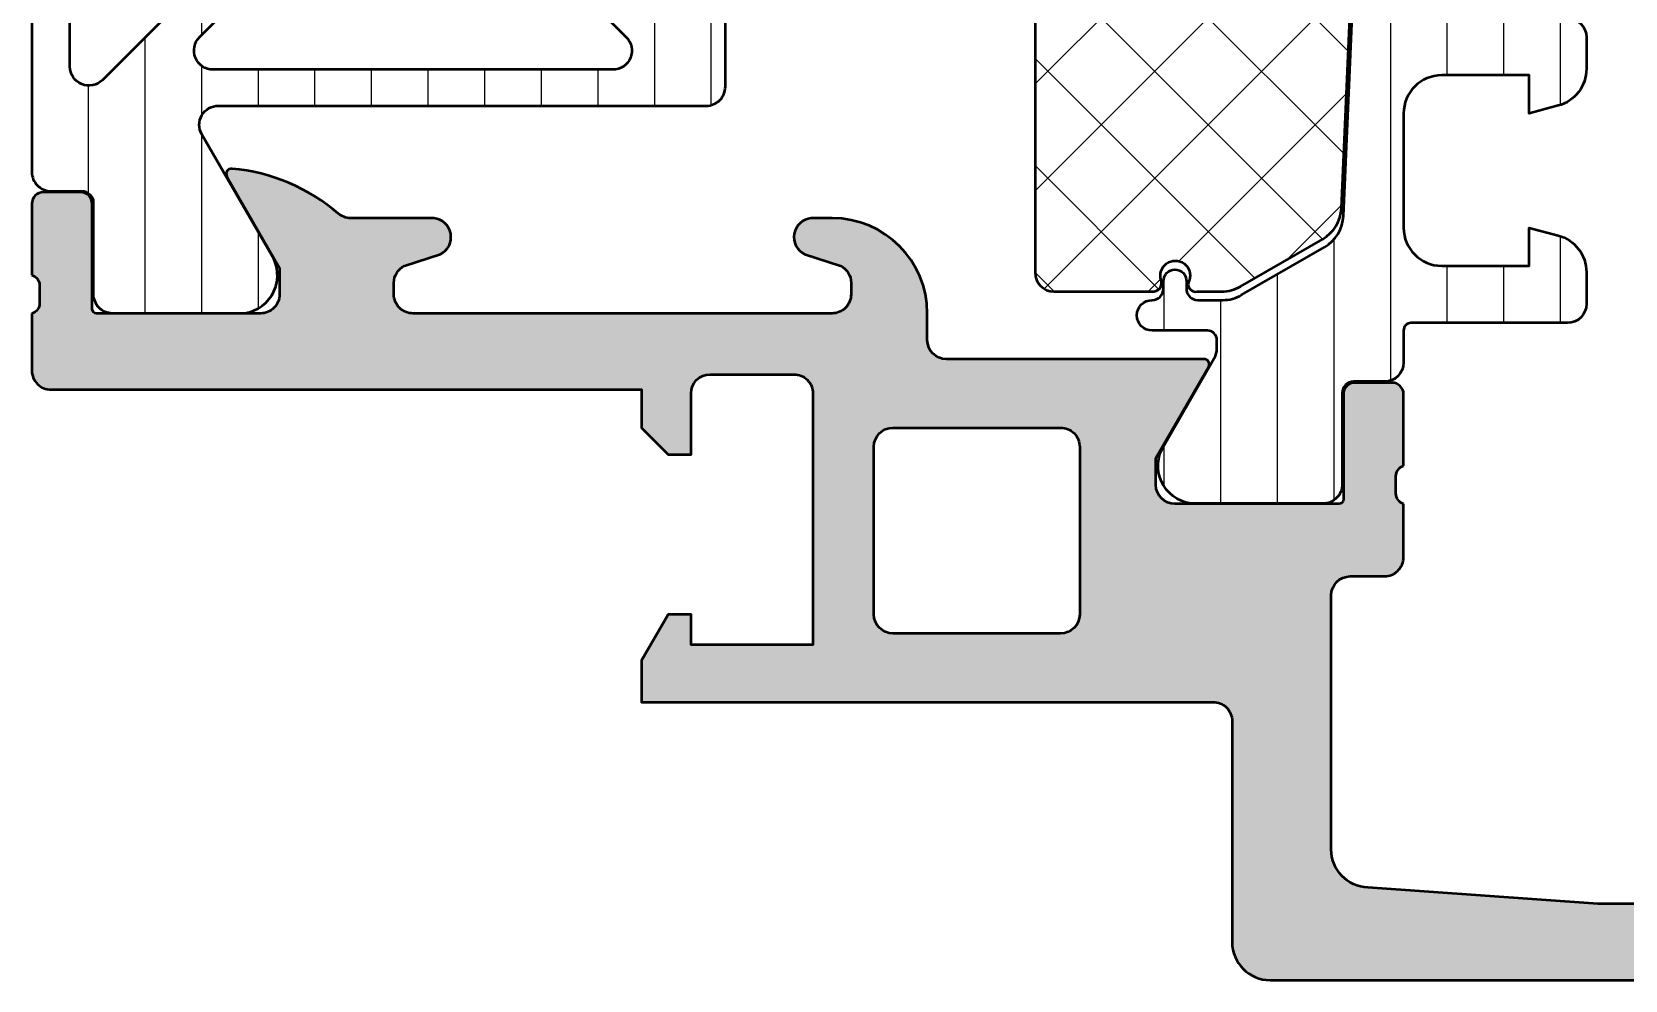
# Model space of a CAD drawing. Extents: x 0 to 81.5, y 0 to 75.
# Drawn here: x 0 to 41.81, y 0 to 24.89 of the extents above; entities that cross this region are included whole.
import ezdxf

# ---------------------------------------------------------------- set-up
doc = ezdxf.new("R2010")
doc.units = 0
for name, color, linetype, lineweight in [('0S-Alu contour', 7, 'Continuous', 50), ('0S-Alu hatch', 252, 'Continuous', 25), ('0S-Plastic contour', 254, 'Continuous', 50), ('0S-Plastic hatch', 253, 'Continuous', 25), ('0S-PT contour', 91, 'Continuous', 50), ('0S-PT hatch', 103, 'Continuous', 25)]:
    doc.layers.add(name, color=color, linetype=linetype, lineweight=lineweight)
pattern_1 = [(90, (0, 0), (-1.4859, 0), [])]

# ---------------------------------------------------------------- blocks, each defined once
blk = doc.blocks.new('361630__44F7B847_6DCE_41CC_9F24_718DB148CBA9_')
at = {"layer": '0S-Alu hatch'}
h = blk.add_hatch(color=256, dxfattribs=at)
edge = h.paths.add_edge_path()
edge.add_line((0.4999389648442048, 15.49988043401231), (16.0000991821289, 15.49988043401254))
edge.add_line((16.0000991821289, 15.49988043401254), (16.00009918212845, 14.49991095159066))
edge.add_line((16.00009918212845, 14.49991095159066), (16.70008087158294, 13.79989874455918))
edge.add_line((16.70008087158294, 13.79989874455918), (17.30008697509768, 13.79989874455941))
edge.add_line((17.30008697509768, 13.79989874455941), (17.30008697509674, 15.39990484807504))
edge.add_ellipse((17.80009642438039, 15.39989539879139), major_axis=(-0.5000094493729326, 0), ratio=1, start_angle=270.0010827875266, end_angle=359.99891721236526, ccw=False)
edge.add_line((17.80008697509809, 15.89990484807503), (19.99999228644535, 15.89990484807504))
edge.add_ellipse((19.99999228644547, 15.39990484807514), major_axis=(-0.4999999999999006, 0), ratio=1, start_angle=180, end_angle=270.00000000001387, ccw=False)
edge.add_line((20.49999228644538, 15.39990484807514), (20.49999228644583, 8.799910951590391))
edge.add_line((20.49999228644583, 8.799910951590391), (17.30008697509767, 8.799910951590618))
edge.add_line((17.30008697509767, 8.799910951590618), (17.30008697509767, 9.599898744559368))
edge.add_line((17.30008697509767, 9.599898744559368), (16.70008087158112, 9.599898744559596))
edge.add_line((16.70008087158112, 9.599898744559596), (16.00009918212845, 8.38746588323238))
edge.add_line((16.00009918212845, 8.38746588323238), (16.00009918212889, 7.299910951590618))
edge.add_line((16.00009918212889, 7.299910951590618), (31.00000849914742, 7.299910951590845))
edge.add_ellipse((31.00000849914787, 6.799910951589481), major_axis=(-0.5000000000013644, 0), ratio=1, start_angle=180, end_angle=270.00000000005133, ccw=False)
edge.add_line((31.50000849914923, 6.799910951589481), (31.50000849914877, 1.000000000000227))
edge.add_arc((32.50000849914855, 1), 0.9999999999997797, 180, 269.9999999999874)
edge.add_line((32.50000849914833, 2.203e-13), (81, 2.274e-13))
edge.add_arc((80.99993251248235, 0.5000674875178674), 0.5000674920715906, 270.0077324561257, 359.992267543883)
edge.add_line((81.5, 0.5000000000003034), (81.5, 4.500000000000909))
edge.add_arc((80.99993251248326, 4.499932512483496), 0.5000674920706809, 0.0077324561169704, 89.99226754387429)
edge.add_line((81.00000000000092, 5.000000000000227), (79.69995117187545, 5.000000000000227))
edge.add_arc((79.69998807066463, 4.499963101210596), 0.5000369001510511, 90.00422797775568, 179.9957720222162)
edge.add_line((79.199951171875, 4.500000000000017), (79.199951171875, 4.000000000000227))
edge.add_line((79.199951171875, 4.000000000000227), (80.199951171875, 4.000000000000909))
edge.add_line((80.199951171875, 4.000000000000909), (80.19995117187455, 2.500000000000227))
edge.add_ellipse((79.19998814556868, 2.49996302630609), major_axis=(-0.9999630269894156, 0), ratio=1, start_angle=89.9978814850968, end_angle=180.0021185148806, ccw=False)
edge.add_line((79.19995117187545, 1.500000000000227), (75.199951171875, 1.500000000000454))
edge.add_ellipse((75.20002804158412, 2.500076869709573), major_axis=(-1.000076872663367, 0), ratio=1, start_angle=0.004403971451608868, end_angle=89.99559602863582, ccw=False)
edge.add_line((74.199951171875, 2.49999999999893), (74.19995117187545, 4.000000000000227))
edge.add_line((74.19995117187545, 4.000000000000227), (75.199951171875, 4.000000000000227))
edge.add_line((75.199951171875, 4.000000000000227), (75.19995117187455, 4.500000000000682))
edge.add_arc((74.70000864667804, 4.500057474803725), 0.499942528500235, 359.9934131155661, 450.006586884364)
edge.add_line((74.69995117187545, 5.000000000000227), (71.89996337890625, 5.000000000000454))
edge.add_arc((71.89996337890625, 4.500000000000454), 0.5, 90, 180)
edge.add_line((71.39996337890625, 4.500000000000454), (71.3999633789058, 4.300000000000409))
edge.add_arc((71.89996337890636, 4.300000000000977), 0.5000000000005685, 180, 270.0000000000912)
edge.add_line((71.89996337890716, 3.800000000000409), (72.39996337890715, 3.800000000000409))
edge.add_ellipse((72.39992827974152, 3.299964900834766), major_axis=(-0.5000351003975082, 0), ratio=1, start_angle=180.0040217857437, end_angle=269.9959782142177, ccw=False)
edge.add_line((72.89996337890716, 3.300000000000072), (72.8999633789067, 2.499996948242596))
edge.add_ellipse((72.39994681544727, 2.500013511702036), major_axis=(-0.5000165637337787, 0), ratio=1, start_angle=90.0018979697133, end_angle=179.9981020302675, ccw=False)
edge.add_line((72.39996337890625, 1.999996948242596), (41.09996948242542, 1.999996948242369))
edge.add_line((41.09996948242542, 1.999996948242369), (35.0615118617752, 2.432393580288135))
edge.add_ellipse((35.09996792191937, 3.431613265154766), major_axis=(-0.9999594227701347, 0), ratio=1, start_angle=0, end_angle=87.79599713641443, ccw=False)
edge.add_line((34.10000849914923, 3.431613265154766), (34.10000849914786, 10.10006547570015))
edge.add_ellipse((34.60000849914786, 10.10006547570083), major_axis=(-0.5, 0), ratio=1, start_angle=270.00000000010505, end_angle=360, ccw=False)
edge.add_line((34.60000849914695, 10.60006547570083), (35.50000849914797, 10.60006547570083))
edge.add_arc((35.50000849914829, 11.10006547570094), 0.5000000000001137, 269.9999999999633, 360)
edge.add_line((36.0000084991484, 11.10006547570094), (36.0000084991484, 12.50006700157949))
edge.add_ellipse((36.07884494569145, 12.76758759357261), major_axis=(-0.2788950563274364, 0), ratio=1, start_angle=-1.1645893740997053, end_angle=73.5801235805065, ccw=False)
edge.add_line((35.8000074991484, 12.773256001571), (35.8000074991484, 13.22685000157099))
edge.add_ellipse((36.07887559479156, 13.23251066104805), major_axis=(-0.2789255417371436, 0), ratio=1, start_angle=-73.57540544464467, end_angle=1.1628700728880972, ccw=False)
edge.add_line((36.00000849914839, 13.50005400157099), (36.00000849914839, 15.38006500157951))
edge.add_arc((35.7000084991484, 15.38006500157951), 0.2999999999999971, 0, 90)
edge.add_line((35.7000084991484, 15.68006500157951), (34.72003418010562, 15.68006500157951))
edge.add_arc((34.72003418010563, 15.38006500157951), 0.2999999999999971, 90.00000000000273, 180)
edge.add_line((34.42003418010563, 15.38006500157951), (34.42003418010561, 12.62006700157951))
edge.add_ellipse((34.30003418010584, 12.6200670015795), major_axis=(-0.1199999999997701, 0), ratio=1, start_angle=90.00000000000341, end_angle=180, ccw=False)
edge.add_line((34.30003418010585, 12.50006700157973), (30.00000849914749, 12.50006700157973))
edge.add_ellipse((30.00000849914761, 13.00006700157986), major_axis=(-0.5000000000001208, 0), ratio=1, start_angle=0, end_angle=89.99999999998619, ccw=False)
edge.add_line((29.50000849914749, 13.00006700157986), (29.50000849914842, 13.70006700157978))
edge.add_line((29.50000849914842, 13.70006700157978), (30.88150395677077, 16.09288732460732))
edge.add_arc((30.76188871449936, 16.16194721693099), 0.1381197846486993, 330.0000000003246, 450.0000000003213)
edge.add_line((30.76188871449859, 16.30006700157968), (23.99999991607984, 16.30006700158012))
edge.add_ellipse((23.99999991607987, 16.80006700158012), major_axis=(-0.5, 0), ratio=1, start_angle=0, end_angle=89.9999999999967, ccw=False)
edge.add_line((23.49999991607987, 16.80006700158012), (23.49999991607987, 17.50006449315436))
edge.add_arc((20.99999991607885, 17.50006449315436), 2.500000000001023, 0, 89.99999999999447)
edge.add_line((20.99999991607909, 20.00006449315538), (20.45414352416949, 20.00006449315561))
edge.add_arc((20.50247416544907, 19.50077037001323), 0.5016278224849609, 95.5288879489905, 243.3386633159684)
edge.add_line((20.27738571166992, 19.05247843358529), (21.22312545776276, 18.74763834569467))
edge.add_ellipse((21.00026875812812, 18.30006520285073), major_axis=(-0.4999868265937039, 0), ratio=1, start_angle=180.0002683879249, end_angle=243.530257476764, ccw=False)
edge.add_line((21.50025558471634, 18.30006754491551), (21.50025558471678, 18.00006449315559))
edge.add_ellipse((21.00027611238489, 18.0000439654875), major_axis=(-0.4999794727532967, 0), ratio=1, start_angle=89.99764760603819, end_angle=180.0023523941473, ccw=False)
edge.add_line((21.00025558471771, 17.5000644931556), (10.00025558471633, 17.5000644931556))
edge.add_ellipse((10.00023505704905, 18.00004396548785), major_axis=(-0.4999794727536519, 0), ratio=1, start_angle=-0.00235239414729449, end_angle=90.00235239397318, ccw=False)
edge.add_line((9.500255584716802, 18.00006449315665), (9.500255584715887, 18.30006754491433))
edge.add_ellipse((10.00024241130273, 18.30006520285091), major_axis=(-0.499986826592334, 0), ratio=1, start_angle=296.469742523199, end_angle=359.9997316120751, ccw=False)
edge.add_line((9.777385711668996, 18.74763834569376), (10.72312545776322, 19.05247843358575))
edge.add_arc((10.49803700398438, 19.50077037001353), 0.5016278224846809, 296.6613366840077, 444.4711120509884)
edge.add_line((10.54636764526411, 20.00006449315561), (8.365952360315987, 20.00006449315561))
edge.add_ellipse((8.365952360316127, 20.50006449315781), major_axis=(-0.5000000000022027, 0), ratio=1, start_angle=49.45571975771679, end_angle=89.99999999998369, ccw=False)
edge.add_arc((4.790756981381775, 16.32059347370718), 4.999999999996094, 49.45571975774115, 84.6507719903801)
edge.add_arc((5.238375369365016, 21.16194470850773), 0.13811978464796, 82.29756250574899, 209.9999999998356)
edge.add_line((5.118760127094449, 21.0928848161841), (6.500255584716356, 18.7000644931559))
edge.add_line((6.500255584716356, 18.7000644931559), (6.500255584716811, 18.00006449315514))
edge.add_ellipse((6.000255584716796, 18.00006449315561), major_axis=(-0.5000000000000142, 0), ratio=1, start_angle=89.99999999994787, end_angle=180, ccw=False)
edge.add_line((6.000255584716342, 17.50006449315559), (1.700229903759336, 17.5000644931556))
edge.add_ellipse((1.700229903759336, 17.62006449315581), major_axis=(-0.1200000000002035, 0), ratio=1, start_angle=0, end_angle=90, ccw=False)
edge.add_line((1.580229903759132, 17.62006449315581), (1.580229903759132, 20.3800624931558))
edge.add_arc((1.280229903759121, 20.38006249315581), 0.3000000000000114, 0, 90)
edge.add_line((1.280229903759121, 20.68006249315582), (0.3002555847163251, 20.68006249315582))
edge.add_arc((0.3002555847163393, 20.38006249315583), 0.2999999999999971, 90.00000000000273, 180)
edge.add_line((0.0002555847163421, 20.38006249315583), (0.0002555847163279, 18.50005149314731))
edge.add_ellipse((-0.0786115109268479, 18.23250815262437), major_axis=(-0.2789255417371463, 0), ratio=1, start_angle=178.837129927112, end_angle=253.5754054446433, ccw=False)
edge.add_line((0.2002565847163167, 18.22684749314731), (0.200256584716314, 17.77325349314728))
edge.add_ellipse((-0.0785808618267225, 17.76758508514892), major_axis=(-0.2788950563274233, 0), ratio=1, start_angle=106.419876419491, end_angle=181.1645893740941, ccw=False)
edge.add_line((0.0002555847163129, 17.50006449315581), (-6.10351571737e-05, 15.99988043401324))
edge.add_arc((0.499915901461705, 15.99985737063117), 0.4999769371508228, 179.9973570092577, 270.0026429908678)
edge = h.paths.add_edge_path()
edge.add_line((22.09999228644574, 9.599898744559368), (22.09999228644574, 13.99989874455923))
edge.add_ellipse((22.59999228644575, 13.99989874455922), major_axis=(-0.5000000000000071, 0), ratio=1, start_angle=270.0000000000008, end_angle=360, ccw=False)
edge.add_line((22.59999228644574, 14.49989874455923), (26.99999228644583, 14.49989874455946))
edge.add_ellipse((26.99999228644584, 13.99989874455946), major_axis=(-0.4999999999999947, 0), ratio=1, start_angle=180, end_angle=270.0000000000008, ccw=False)
edge.add_line((27.49999228644583, 13.99989874455946), (27.49999228644583, 9.599898744559368))
edge.add_ellipse((26.99999228644583, 9.599898744559368), major_axis=(-0.5, 0), ratio=1, start_angle=90, end_angle=180, ccw=False)
edge.add_line((26.99999228644583, 9.099898744559368), (22.59999228644574, 9.09989874455937))
edge.add_ellipse((22.59999228644574, 9.599898744559368), major_axis=(-0.4999999999999983, 0), ratio=1, start_angle=0, end_angle=90, ccw=False)
at = {"layer": '0S-Alu contour', "color": 7}
for points in [[(5.118760127094449, 21.0928848161841), (6.500255584716356, 18.7000644931559), (6.500255584716811, 18.00006449315514)], [(1.280229903759121, 20.68006249315582), (0.3002555847163251, 20.68006249315582)], [(0.0002555847163421, 20.38006249315583), (0.0002555847163279, 18.50005149314731)], [(1.580229903759132, 17.62006449315581), (1.580229903759132, 20.3800624931558)], [(10.54636764526411, 20.00006449315561), (8.365952360315987, 20.00006449315561)], [(20.99999991607909, 20.00006449315538), (20.45414352416949, 20.00006449315561)], [(9.777385711668996, 18.74763834569376), (10.72312545776322, 19.05247843358575)], [(20.27738571166992, 19.05247843358529), (21.22312545776276, 18.74763834569467)], [(0.2002565847163167, 18.22684749314731), (0.200256584716314, 17.77325349314728)], [(9.500255584716802, 18.00006449315665), (9.500255584715887, 18.30006754491433)], [(21.50025558471634, 18.30006754491551), (21.50025558471678, 18.00006449315559)], [(0.0002555847163129, 17.50006449315581), (-6.10351571737e-05, 15.99988043401324)], [(6.000255584716342, 17.50006449315559), (1.700229903759336, 17.5000644931556)], [(21.00025558471771, 17.5000644931556), (10.00025558471633, 17.5000644931556)], [(23.49999991607987, 16.80006700158012), (23.49999991607987, 17.50006449315436)], [(17.80008697509809, 15.89990484807503), (19.99999228644535, 15.89990484807504)], [(30.76188871449859, 16.30006700157968), (23.99999991607984, 16.30006700158012)], [(29.50000849914749, 13.00006700157986), (29.50000849914842, 13.70006700157978), (30.88150395677077, 16.09288732460732)], [(0.4999389648442048, 15.49988043401231), (16.0000991821289, 15.49988043401254), (16.00009918212845, 14.49991095159066), (16.70008087158294, 13.79989874455918), (17.30008697509768, 13.79989874455941), (17.30008697509674, 15.39990484807504)], [(35.7000084991484, 15.68006500157951), (34.72003418010562, 15.68006500157951)], [(20.49999228644538, 15.39990484807514), (20.49999228644583, 8.799910951590391), (17.30008697509767, 8.799910951590618), (17.30008697509767, 9.599898744559368), (16.70008087158112, 9.599898744559596), (16.00009918212845, 8.38746588323238), (16.00009918212889, 7.299910951590618), (31.00000849914742, 7.299910951590845)], [(34.42003418010563, 15.38006500157951), (34.42003418010561, 12.62006700157951)], [(36.00000849914839, 13.50005400157099), (36.00000849914839, 15.38006500157951)], [(22.59999228644574, 14.49989874455923), (26.99999228644583, 14.49989874455946)], [(22.09999228644574, 9.599898744559368), (22.09999228644574, 13.99989874455923)], [(27.49999228644583, 13.99989874455946), (27.49999228644583, 9.599898744559368)], [(35.8000074991484, 12.773256001571), (35.8000074991484, 13.22685000157099)], [(34.30003418010585, 12.50006700157973), (30.00000849914749, 12.50006700157973)], [(36.0000084991484, 11.10006547570094), (36.0000084991484, 12.50006700157949)], [(34.60000849914695, 10.60006547570083), (35.50000849914797, 10.60006547570083)], [(34.10000849914923, 3.431613265154766), (34.10000849914786, 10.10006547570015)], [(26.99999228644583, 9.099898744559368), (22.59999228644574, 9.09989874455937)], [(31.50000849914923, 6.799910951589481), (31.50000849914877, 1.000000000000227)], [(72.39996337890625, 1.999996948242596), (41.09996948242542, 1.999996948242369), (35.0615118617752, 2.432393580288135)], [(32.50000849914833, 2.203e-13), (81, 2.274e-13)]]:
    blk.add_lwpolyline(points, dxfattribs=at)
for centre, radius, start, end in [((5.238375369365016, 21.16194470850773), 0.13811978464796, 82.29756250574899, 209.9999999998356), ((4.790756981381775, 16.32059347370718), 4.999999999996094, 49.45571975774115, 84.6507719903801), ((0.3002555847163393, 20.38006249315583), 0.2999999999999971, 90.00000000000273, 180), ((1.280229903759121, 20.38006249315581), 0.3000000000000114, 0, 90), ((10.49803700398438, 19.50077037001353), 0.5016278224846809, 296.6613366840077, 84.47111205098845), ((20.50247416544907, 19.50077037001323), 0.5016278224849609, 95.5288879489905, 243.3386633159684), ((20.99999991607885, 17.50006449315436), 2.500000000001023, 0, 89.99999999999447), ((0.499915901461705, 15.99985737063117), 0.4999769371508228, 179.9973570092577, 270.0026429908678), ((30.76188871449936, 16.16194721693099), 0.1381197846486993, 330.0000000003246, 90.00000000032128), ((34.72003418010563, 15.38006500157951), 0.2999999999999971, 90.00000000000273, 180), ((35.7000084991484, 15.38006500157951), 0.2999999999999971, 0, 90), ((35.50000849914829, 11.10006547570094), 0.5000000000001137, 269.9999999999633, 0), ((32.50000849914855, 1), 0.9999999999997797, 180, 269.9999999999874)]:
    blk.add_arc(centre, radius, start, end, dxfattribs=at)
at = {"layer": '0S-Alu contour', "color": 7, "extrusion": (0, 0, -1)}
for centre, radius, start, end in [((-8.365952360316127, 20.50006449315781), 0.5000000000022027, 270.0000000000163, 310.5442802422832), ((0.0786115109268479, 18.23250815262437), 0.2789255417371463, 106.4245945553567, 181.162870072888), ((-10.00024241130273, 18.30006520285091), 0.499986826592334, 0.0002683879249072, 63.53025747680099), ((-21.00026875812812, 18.30006520285073), 0.4999868265937039, 116.469742523236, 179.9997316120751), ((-6.000255584716796, 18.00006449315561), 0.5000000000000142, 180, 270.0000000000521), ((-10.00023505704905, 18.00004396548785), 0.4999794727536519, 269.9976476060268, 0.0023523941473428), ((-21.00027611238489, 18.0000439654875), 0.4999794727532967, 179.9976476058527, 270.0023523939618), ((0.0785808618267225, 17.76758508514892), 0.2788950563274233, 178.8354106259059, 253.580123580509), ((-1.700229903759336, 17.62006449315581), 0.1200000000002035, 270, 0), ((-23.99999991607987, 16.80006700158012), 0.5, 270.0000000000033, 0), ((-17.80009642438039, 15.39989539879139), 0.5000094493729326, 0.0010827876347383, 89.99891721247337), ((-19.99999228644547, 15.39990484807514), 0.4999999999999006, 89.99999999998616, 180), ((-22.59999228644575, 13.99989874455922), 0.5000000000000071, 0, 89.9999999999992), ((-26.99999228644584, 13.99989874455946), 0.4999999999999947, 89.9999999999992, 180), ((-36.07887559479156, 13.23251066104805), 0.2789255417371436, 358.8371299271119, 73.57540544464473), ((-30.00000849914761, 13.00006700157986), 0.5000000000001208, 270.0000000000138, 0), ((-34.30003418010584, 12.6200670015795), 0.1199999999997701, 180, 269.9999999999966), ((-36.07884494569145, 12.76758759357261), 0.2788950563274364, 286.4198764194936, 1.164589374099741), ((-34.60000849914786, 10.10006547570083), 0.5, 0, 89.99999999989495), ((-22.59999228644574, 9.599898744559368), 0.4999999999999983, 270, 0), ((-26.99999228644583, 9.599898744559368), 0.5, 180, 270), ((-31.00000849914787, 6.799910951589481), 0.5000000000013644, 89.99999999994868, 180), ((-35.09996792191937, 3.431613265154766), 0.9999594227701347, 272.2040028635856, 0)]:
    blk.add_arc(centre, radius, start, end, dxfattribs=at)
blk = doc.blocks.new('374030__49D50632_1A17_474D_BA51_AF1C29758976_')
at = {"layer": '0S-PT hatch'}
h = blk.add_hatch(dxfattribs=at)
h.set_pattern_fill('ANSI37', color=256, scale=0.625, angle=90, style=0)
h.set_pattern_definition([(135, (0, 0), (-1.403165018917055, -1.403165018917055), []), (225, (0, 0), (1.403165018917055, -1.403165018917055), [])])
edge = h.paths.add_edge_path()
edge.add_line((26.32829070762042, 49.06243123363335), (26.32829070762042, 18.57043123363231))
edge.add_arc((26.82329070762043, 18.57043123363231), 0.4949999999999975, 180, 269.9999999999877)
edge.add_line((26.82329070762032, 18.07543123363231), (29.39729070761943, 18.07543123363177))
edge.add_arc((29.42915086447545, 18.29551401085216), 0.2223769287132326, 261.76283268551, 380.235932827965)
edge.add_ellipse((30.00881938808673, 18.49360751259635), major_axis=(-0.3903046174020772, 0), ratio=1, start_angle=161.9126892590857, end_angle=18.087310741830493, ccw=False)
edge.add_arc((30.54033307614841, 18.26389390999964), 0.193750790995384, 145.9310371898152, 283.4171130493319)
edge.add_line((30.58529070762065, 18.07543123363177), (31.22853554622204, 18.07543123363174))
edge.add_arc((31.22853554622206, 19.06543123363154), 0.9899999999997959, 269.9999999999986, 300.0000000005298)
edge.add_line((31.72353554622989, 18.2080660838897), (33.87672829879579, 19.45121249922734))
edge.add_arc((33.38172829878792, 20.30857764896925), 0.9899999999998742, 300.0000000005297, 357.5201114478697)
edge.add_line((34.37080113499844, 20.26574162825973), (34.74329070762039, 28.86643123363516))
edge.add_line((34.74329070762039, 28.86643123363516), (34.74329070762045, 38.76643123363157))
edge.add_line((34.74329070762045, 38.76643123363157), (34.37080113499849, 47.36712083900272))
edge.add_arc((33.38172829878784, 47.32428481829316), 0.9900000000000003, 2.479888552132049, 59.9999999994295)
edge.add_line((33.87672829879638, 48.18164996803483), (31.7235355462306, 49.42479638337444))
edge.add_arc((31.228535546222, 48.56743123363268), 0.9900000000001126, 59.99999999942914, 90.00000000000063)
edge.add_line((31.22853554622199, 49.5574312336328), (30.58529070762048, 49.55743123363278))
edge.add_arc((30.55003456301309, 49.34554709610097), 0.2147973078746014, 80.5529063950763, 203.3446619415004)
edge.add_line((30.35282104059013, 49.26043123363278), (30.32922711029954, 49.06243123363227))
edge.add_ellipse((29.99814929552255, 49.0974147610605), major_axis=(-0.332920961534158, 0), ratio=1, start_angle=6.0318090842474135, end_angle=173.9681909156653, ccw=False)
edge.add_line((29.66707148074551, 49.06243123363278), (29.67151228210065, 49.26043123363275))
edge.add_arc((29.4119830432044, 49.29590166946251), 0.2619419356651753, 352.2174772321533, 453.2154104901925)
edge.add_line((29.39729070762055, 49.55743123363282), (26.82329070762052, 49.55743123363333))
edge.add_arc((26.82329070762043, 49.06243123363335), 0.4949999999999904, 89.99999999998847, 180)
at = {"layer": '0S-PT contour', "color": 7}
for points in [[(29.39729070762055, 49.55743123363282), (26.82329070762052, 49.55743123363333)], [(31.22853554622199, 49.5574312336328), (30.58529070762048, 49.55743123363278)], [(33.87672829879638, 48.18164996803483), (31.7235355462306, 49.42479638337444)], [(26.32829070762042, 49.06243123363335), (26.32829070762042, 18.57043123363231)], [(29.66707148074551, 49.06243123363278), (29.67151228210065, 49.26043123363275)], [(30.35282104059013, 49.26043123363278), (30.32922711029954, 49.06243123363227)], [(34.37080113499844, 20.26574162825973), (34.74329070762039, 28.86643123363516), (34.74329070762045, 38.76643123363157), (34.37080113499849, 47.36712083900272)], [(31.72353554622989, 18.2080660838897), (33.87672829879579, 19.45121249922734)], [(26.82329070762032, 18.07543123363231), (29.39729070761943, 18.07543123363177)], [(30.58529070762065, 18.07543123363177), (31.22853554622204, 18.07543123363174)]]:
    blk.add_lwpolyline(points, dxfattribs=at)
for centre, radius, start, end in [((26.82329070762043, 49.06243123363335), 0.4949999999999904, 89.99999999998847, 180), ((29.4119830432044, 49.29590166946251), 0.2619419356651753, 352.2174772321533, 93.21541049019254), ((30.55003456301309, 49.34554709610097), 0.2147973078746014, 80.5529063950763, 203.3446619415004), ((31.228535546222, 48.56743123363268), 0.9900000000001126, 59.99999999942914, 90.00000000000063), ((33.38172829878784, 47.32428481829316), 0.9900000000000003, 2.479888552132049, 59.9999999994295), ((33.38172829878792, 20.30857764896925), 0.9899999999998742, 300.0000000005297, 357.5201114478697), ((26.82329070762043, 18.57043123363231), 0.4949999999999975, 180, 269.9999999999877), ((29.42915086447545, 18.29551401085216), 0.2223769287132326, 261.76283268551, 20.235932827965), ((30.54033307614841, 18.26389390999964), 0.193750790995384, 145.9310371898152, 283.4171130493319), ((31.22853554622206, 19.06543123363154), 0.9899999999997959, 269.9999999999986, 300.0000000005298)]:
    blk.add_arc(centre, radius, start, end, dxfattribs=at)
at = {"layer": '0S-PT contour', "color": 7, "extrusion": (0, 0, -1)}
for centre, radius, start, end in [((-29.99814929552255, 49.0974147610605), 0.3329209615341581, 186.0318090843347, 353.9681909157526), ((-30.00881938808673, 18.49360751259635), 0.3903046174020773, 341.9126892581695, 198.0873107409143)]:
    blk.add_arc(centre, radius, start, end, dxfattribs=at)
blk = doc.blocks.new('284027__D023E86E_5D62_4AAE_AFCF_C534E5F0427A___5872F934_428E_4372_8E34_99DA8E5E89D0_')
at = {"layer": '0S-Plastic hatch'}
h = blk.add_hatch(dxfattribs=at)
h.set_pattern_fill('ANSI31', color=256, scale=0.4680000000000001, angle=45, style=0)
h.set_pattern_definition(pattern_1)
edge = h.paths.add_edge_path()
edge.add_line((36.00000000000001, 51.29000300000001), (36.00000000000004, 25.45000000000001))
edge.add_arc((36.20000000000005, 25.45000000000001), 0.200000000000017, 180, 270)
edge.add_line((36.20000000000005, 25.24999999999999), (40.29999999998839, 25.24999999999999))
edge.add_ellipse((40.29999999998839, 24.75000000000004), major_axis=(-0.4999999999999432, 0), ratio=1, start_angle=180, end_angle=270, ccw=False)
edge.add_line((40.79999999998833, 24.75000000000004), (40.79999999998833, 23.91925077661231))
edge.add_ellipse((39.79999999998836, 23.91925077661229), major_axis=(-0.9999999999999786, 0), ratio=1, start_angle=104.99999999906501, end_angle=180, ccw=False)
edge.add_line((40.05881904507511, 22.95332495031902), (39.2999999999884, 22.74999999999996))
edge.add_line((39.2999999999884, 22.74999999999996), (39.2999999999884, 23.74999999999999))
edge.add_line((39.2999999999884, 23.74999999999999), (37.00000000000007, 23.74999999999999))
edge.add_arc((37.00000000000007, 22.74999999999993), 1.000000000000056, 90, 180)
edge.add_line((36.00000000000001, 22.74999999999993), (36.00000000000004, 19.74999999999998))
edge.add_arc((37.00000000000005, 19.74999999999999), 1, 180, 270)
edge.add_line((37.00000000000005, 18.74999999999999), (39.29999999998837, 18.74999999999998))
edge.add_line((39.29999999998837, 18.74999999999998), (39.29999999998848, 19.74999999999993))
edge.add_line((39.29999999998848, 19.74999999999993), (40.05881904511079, 19.54667504964121))
edge.add_ellipse((39.79999999998842, 18.58074922335799), major_axis=(-0.9999999999994958, 0), ratio=1, start_angle=180, end_angle=254.9999999988143, ccw=False)
edge.add_line((40.79999999998791, 18.58074922335799), (40.79999999998837, 17.75000000000025))
edge.add_ellipse((40.29999999998838, 17.74999999999997), major_axis=(-0.4999999999999858, 0), ratio=1, start_angle=90, end_angle=180, ccw=False)
edge.add_line((40.29999999998838, 17.24999999999998), (36.20000000000002, 17.24999999999998))
edge.add_arc((36.20000000000002, 17.05000000000002), 0.1999999999999673, 90, 180)
edge.add_line((36.00000000000005, 17.05000000000002), (36, 16.20999699999998))
edge.add_ellipse((35.5, 16.209997), major_axis=(-0.5, 0), ratio=1, start_angle=90, end_angle=180, ccw=False)
edge.add_line((35.5, 15.709997), (34.68966598775747, 15.709997))
edge.add_arc((34.68966598775747, 15.40999699999999), 0.3000000000000043, 90, 180.0079886915352)
edge.add_line((34.38966599067353, 15.40995517130907), (34.3900006122105, 13.01006569197036))
edge.add_ellipse((33.89000463962508, 13.00999597743861), major_axis=(-0.4999959774455791, 0), ratio=1, start_angle=90, end_angle=180.0079887612006, ccw=False)
edge.add_line((33.89000463962508, 12.50999999999303), (30.41346050190056, 12.51))
edge.add_ellipse((30.55577115089188, 13.49981807472285), major_axis=(-0.9999960709244762, 0), ratio=1, start_angle=-32.72701609984023, end_angle=81.81839194810232, ccw=False)
edge.add_line((29.71451850190053, 14.040453), (31.03303535485917, 16.32419149299001))
edge.add_arc((30.6000226381288, 16.57419146728956), 0.4999999999999948, 330.000003400655, 360.0057438232976)
edge.add_line((31.10002263561635, 16.57424159160358), (31.09999999874343, 16.80002506617649))
edge.add_arc((30.8499999999826, 16.79999999998255), 0.2500000000174558, 0.0057447484360947, 90.00000000000244)
edge.add_line((30.84999999998259, 17.05000000000001), (29.40000000000006, 17.04999999999994))
edge.add_ellipse((29.40000000000006, 17.44999999999988), major_axis=(-0.3999999999999417, 0), ratio=1, start_angle=-90, end_angle=90, ccw=False)
edge.add_arc((29.40000000000009, 18.14999999999983), 0.3000000000000114, 269.9999999999932, 360)
edge.add_line((29.7000000000001, 18.14999999999983), (29.70000000000018, 18.34999999999998))
edge.add_ellipse((30.00000000000015, 18.35000000000004), major_axis=(-0.2999999999999687, 0), ratio=1, start_angle=180, end_angle=360, ccw=False)
edge.add_line((30.30000000000012, 18.35000000000009), (30.30000000000014, 18.14999999999995))
edge.add_arc((30.60000000000013, 18.14999999999996), 0.2999999999999971, 180, 269.9999999999986)
edge.add_line((30.60000000000012, 17.84999999999996), (31.24974226121381, 17.84999999999994))
edge.add_arc((31.24974226121384, 18.84999999999979), 0.9999999999998436, 269.9999999999982, 300.0000000005298)
edge.add_line((31.74974226122177, 17.98397459622011), (33.92468443553072, 19.23967804605609))
edge.add_arc((33.42468443552276, 20.1057034498358), 0.9999999999998829, 300.0000000005304, 357.52011144787)
edge.add_line((34.4237479064425, 20.06243474204841), (34.80000000000003, 28.75000000000341))
edge.add_line((34.80000000000003, 28.75000000000341), (34.80000000000008, 38.74999999999975))
edge.add_line((34.80000000000008, 38.74999999999975), (34.42374790644255, 47.43756525795042))
edge.add_arc((33.42468443552274, 47.39429655016301), 0.9999999999999699, 2.479888552130873, 59.99999999942925)
edge.add_line((33.92468443553135, 48.26032195394244), (31.74974226122252, 49.51602540378042))
edge.add_arc((31.24974226121377, 48.65000000000074), 1.000000000000246, 59.99999999942946, 90.00000000000142)
edge.add_line((31.24974226121375, 49.65000000000099), (30.60000000000014, 49.65000000000099))
edge.add_arc((30.60000000000014, 49.350000000001), 0.2999999999999829, 90, 180)
edge.add_line((30.30000000000015, 49.350000000001), (30.30000000000016, 49.150000000001))
edge.add_ellipse((30.00000000000016, 49.15000000000097), major_axis=(-0.2999999999999971, 0), ratio=1, start_angle=0, end_angle=180, ccw=False)
edge.add_line((29.70000000000016, 49.15000000000095), (29.70000000000014, 49.35000000000099))
edge.add_arc((29.40000000000008, 49.35000000000095), 0.300000000000054, 0, 89.99999999997625)
edge.add_ellipse((29.40000000000011, 50.05000000000097), major_axis=(-0.399999999999963, 0), ratio=1, start_angle=-89.99999999998522, end_angle=90.00000000001478, ccw=False)
edge.add_line((29.4, 50.45000000000094), (30.8499999999826, 50.45000000000094))
edge.add_arc((30.8499999999826, 50.70000000001837), 0.2500000000174438, 270, 359.9942561767659)
edge.add_line((31.09999999874383, 50.69997493786164), (31.10002263802365, 50.92581878704034))
edge.add_arc((30.60002263812878, 50.92580853271042), 0.5000000000000265, 0.0011750593112375, 29.99999659934474)
edge.add_line((31.03303535485918, 51.17580850700999), (29.71451850190053, 53.45954699999997))
edge.add_ellipse((30.55577115089188, 54.00018192527713), major_axis=(-0.9999960709244806, 0), ratio=1, start_angle=-81.81839194810038, end_angle=32.72701609984108, ccw=False)
edge.add_line((30.41346050190053, 54.98999999999998), (33.89000463962507, 54.99000000000695))
edge.add_ellipse((33.89000463962506, 54.49000402256136), major_axis=(-0.499995977445593, 0), ratio=1, start_angle=179.9996975170219, end_angle=269.9999999999992, ccw=False)
edge.add_line((34.39000061706368, 54.49000138292065), (34.38966598775747, 52.09000300000635))
edge.add_arc((34.68966598775748, 52.090003), 0.3000000000000114, 180, 270)
edge.add_line((34.68966598775748, 51.79000299999999), (35.50000000000002, 51.79000299999999))
edge.add_ellipse((35.50000000000002, 51.29000300000001), major_axis=(-0.4999999999999858, 0), ratio=1, start_angle=180, end_angle=270.0000000000008, ccw=False)
at = {"layer": '0S-Plastic contour', "color": 7}
for points in [[(30.41346050190053, 54.98999999999998), (33.89000463962507, 54.99000000000695)], [(34.39000061706368, 54.49000138292065), (34.38966598775747, 52.09000300000635)], [(31.03303535485918, 51.17580850700999), (29.71451850190053, 53.45954699999997)], [(34.68966598775748, 51.79000299999999), (35.50000000000002, 51.79000299999999)], [(36.00000000000001, 51.29000300000001), (36.00000000000004, 25.45000000000001)], [(31.09999999874383, 50.69997493786164), (31.10002263802365, 50.92581878704034)], [(29.4, 50.45000000000094), (30.8499999999826, 50.45000000000094)], [(29.70000000000016, 49.15000000000095), (29.70000000000014, 49.35000000000099)], [(30.30000000000015, 49.350000000001), (30.30000000000016, 49.150000000001)], [(31.24974226121375, 49.65000000000099), (30.60000000000014, 49.65000000000099)], [(33.92468443553135, 48.26032195394244), (31.74974226122252, 49.51602540378042)], [(34.4237479064425, 20.06243474204841), (34.80000000000003, 28.75000000000341), (34.80000000000008, 38.74999999999975), (34.42374790644255, 47.43756525795042)], [(36.20000000000005, 25.24999999999999), (40.29999999998839, 25.24999999999999)], [(40.79999999998833, 24.75000000000004), (40.79999999998833, 23.91925077661231)], [(40.05881904507511, 22.95332495031902), (39.2999999999884, 22.74999999999996), (39.2999999999884, 23.74999999999999), (37.00000000000007, 23.74999999999999)], [(36.00000000000001, 22.74999999999993), (36.00000000000004, 19.74999999999998)], [(37.00000000000005, 18.74999999999999), (39.29999999998837, 18.74999999999998), (39.29999999998848, 19.74999999999993), (40.05881904511079, 19.54667504964121)], [(31.74974226122177, 17.98397459622011), (33.92468443553072, 19.23967804605609)], [(40.79999999998791, 18.58074922335799), (40.79999999998837, 17.75000000000025)], [(29.7000000000001, 18.14999999999983), (29.70000000000018, 18.34999999999998)], [(30.30000000000012, 18.35000000000009), (30.30000000000014, 18.14999999999995)], [(30.60000000000012, 17.84999999999996), (31.24974226121381, 17.84999999999994)], [(40.29999999998838, 17.24999999999998), (36.20000000000002, 17.24999999999998)], [(30.84999999998259, 17.05000000000001), (29.40000000000006, 17.04999999999994)], [(31.10002263561635, 16.57424159160358), (31.09999999874343, 16.80002506617649)], [(36.00000000000005, 17.05000000000002), (36, 16.20999699999998)], [(29.71451850190053, 14.040453), (31.03303535485917, 16.32419149299001)], [(35.5, 15.709997), (34.68966598775747, 15.709997)], [(34.38966599067353, 15.40995517130907), (34.3900006122105, 13.01006569197036)], [(33.89000463962508, 12.50999999999303), (30.41346050190056, 12.51)]]:
    blk.add_lwpolyline(points, dxfattribs=at)
at = {"layer": '0S-Plastic contour', "color": 7, "extrusion": (0, 0, -1)}
for centre, radius, start, end in [((-30.55577115089188, 54.00018192527713), 0.9999960709244806, 327.272983900159, 81.81839194810043), ((-33.89000463962506, 54.49000402256136), 0.4999959774455931, 90.00000000000081, 180.0003024829782), ((-35.50000000000002, 51.29000300000001), 0.4999999999999858, 89.9999999999992, 180), ((-29.40000000000011, 50.05000000000097), 0.399999999999963, 269.9999999999852, 89.99999999998523), ((-30.00000000000016, 49.15000000000097), 0.2999999999999971, 180, 0), ((-40.29999999998839, 24.75000000000004), 0.4999999999999432, 90, 180), ((-39.79999999998836, 23.91925077661229), 0.9999999999999786, 180, 255.000000000935), ((-39.79999999998842, 18.58074922335799), 0.9999999999994958, 105.0000000011857, 180), ((-30.00000000000015, 18.35000000000004), 0.2999999999999687, 0, 180), ((-29.40000000000006, 17.44999999999988), 0.3999999999999417, 270, 90), ((-40.29999999998838, 17.74999999999997), 0.4999999999999858, 180, 270), ((-35.5, 16.209997), 0.5, 180, 270), ((-30.55577115089188, 13.49981807472285), 0.9999960709244762, 278.1816080518977, 32.72701609984024), ((-33.89000463962508, 13.00999597743861), 0.4999959774455791, 179.9920112387994, 270)]:
    blk.add_arc(centre, radius, start, end, dxfattribs=at)
at = {"layer": '0S-Plastic contour', "color": 7}
for centre, radius, start, end in [((34.68966598775748, 52.090003), 0.3000000000000114, 180, 270), ((30.60002263812878, 50.92580853271042), 0.5000000000000265, 0.0011750593112375, 29.99999659934474), ((30.8499999999826, 50.70000000001837), 0.2500000000174438, 270, 359.9942561767659), ((29.40000000000008, 49.35000000000095), 0.300000000000054, 0, 89.99999999997625), ((30.60000000000014, 49.350000000001), 0.2999999999999829, 90, 180), ((31.24974226121377, 48.65000000000074), 1.000000000000246, 59.99999999942946, 90.00000000000142), ((33.42468443552274, 47.39429655016301), 0.9999999999999699, 2.479888552130873, 59.99999999942925), ((36.20000000000005, 25.45000000000001), 0.200000000000017, 180, 270), ((37.00000000000007, 22.74999999999993), 1.000000000000056, 90, 180), ((33.42468443552276, 20.1057034498358), 0.9999999999998829, 300.0000000005304, 357.52011144787), ((37.00000000000005, 19.74999999999999), 1, 180, 270), ((29.40000000000009, 18.14999999999983), 0.3000000000000114, 269.9999999999932, 0), ((30.60000000000013, 18.14999999999996), 0.2999999999999971, 180, 269.9999999999986), ((31.24974226121384, 18.84999999999979), 0.9999999999998436, 269.9999999999982, 300.0000000005298), ((36.20000000000002, 17.05000000000002), 0.1999999999999673, 90, 180), ((30.8499999999826, 16.79999999998255), 0.2500000000174558, 0.0057447484360947, 90.00000000000244), ((30.6000226381288, 16.57419146728956), 0.4999999999999948, 330.000003400655, 0.0057438232975819), ((34.68966598775747, 15.40999699999999), 0.3000000000000043, 90, 180.0079886915352)]:
    blk.add_arc(centre, radius, start, end, dxfattribs=at)
blk = doc.blocks.new('284027__830C9710_C62B_4F56_B5FA_A812E1820E57___7737B860_C8EA_44A7_AC33_29FF11FB09F1_')
at = {"layer": '0S-Plastic hatch'}
h = blk.add_hatch(dxfattribs=at)
h.set_pattern_fill('ANSI31', color=256, scale=0.4680000000000001, angle=45, style=0)
h.set_pattern_definition(pattern_1)
edge = h.paths.add_edge_path()
edge.add_line((15.99999430309185, 51.28973978932851), (16.00000233645937, 42.49981735704051))
edge.add_ellipse((15.00004198680847, 42.49981735704039), major_axis=(-0.9999603496509053, 0), ratio=1, start_angle=90.00000000000648, end_angle=180, ccw=False)
edge.add_line((15.00004198680858, 41.49985700738949), (14.00009157787258, 41.49985700738949))
edge.add_arc((13.99996348306902, 40.99998510219395), 0.4998719216080165, 89.98531765561448, 180.0146823443921)
edge.add_line((13.50009157787349, 40.99985700739035), (13.50006106029491, 40.49985700738949))
edge.add_line((13.50006106029491, 40.49985700738949), (15.0000216415508, 40.49985700738949))
edge.add_ellipse((15.00002164155091, 39.49985700739001), major_axis=(-0.9999999999994884, 0), ratio=1, start_angle=179.9988343144165, end_angle=270.0000000000063, ccw=False)
edge.add_line((16.00002164134344, 39.49983666233853), (16.00001146923136, 38.99985700738893))
edge.add_ellipse((15.00000802664983, 38.9998604483185), major_axis=(-1.000003442587451, 0), ratio=1, start_angle=89.99670019989537, end_angle=179.9998028466754, ccw=False)
edge.add_line((14.99995043407511, 37.99985700738949), (9.500091577873034, 37.99985700738949))
edge.add_ellipse((9.500163633822194, 38.99991380356651), major_axis=(-1.000056798772902, 0), ratio=1, start_angle=0.0032539963814883777, end_angle=89.9958717327014, ccw=False)
edge.add_line((8.5001068366621, 38.99985700739007), (8.50012209545207, 40.49991804254483))
edge.add_line((8.50012209545207, 40.49991804254483), (9.500076319083973, 40.49985700738836))
edge.add_line((9.500076319083973, 40.49985700738836), (9.500076319084881, 40.99985700738949))
edge.add_arc((9.000164492553495, 40.99982310901083), 0.499911827680691, 0.0038851532407346, 89.99611484702041)
edge.add_line((9.000198390930336, 41.49973493554222), (0.5002001068280606, 41.49985700670055))
edge.add_arc((0.5000796977534474, 40.99984771517489), 0.500009306023733, 89.98620239308754, 180.2712408637736)
edge.add_line((7.59946217411e-05, 40.9974806568918), (-4.02318116812e-05, 39.99985699393216))
edge.add_arc((0.4998551930059421, 39.99975241874933), 0.4998954357558798, 179.9880140600717, 270.0119859398729)
edge.add_line((0.4999597681883186, 39.4998569939317), (0.9999597681883187, 39.49985699393124))
edge.add_line((0.9999597681883187, 39.49985699393124), (0.9999597681887735, 40.49991802908794))
edge.add_line((0.9999597681887735, 40.49991802908794), (2.499959768188318, 40.49991802908794))
edge.add_ellipse((2.499902028207882, 39.49986029076894), major_axis=(-1.000057739985871, 0), ratio=1, start_angle=179.9998111152432, end_angle=269.9966919338177, ccw=False)
edge.add_line((3.499959768188319, 39.49985699391767), (3.499959768188318, 35.4998569939317))
edge.add_ellipse((2.499908351187166, 35.49997040487232), major_axis=(-1.000051423431842, 0), ratio=1, start_angle=90.00294582567813, end_angle=179.9935023658846, ccw=False)
edge.add_line((2.499959768188319, 34.49991898276226), (0.9998987330307045, 34.49991898276227))
edge.add_line((0.9998987330307045, 34.49991898276227), (0.9999597681883187, 35.49985699393125))
edge.add_line((0.9999597681883187, 35.49985699393125), (0.4999597681883188, 35.49985699393216))
edge.add_arc((0.4999616135502567, 34.99979944691657), 0.5000575470189915, 90.00021143856613, 179.9996792923423)
edge.add_line((-9.59334609012e-05, 34.99980224594096), (7.25043871626e-05, 21.20996267116431))
edge.add_arc((0.5000725043864805, 21.20996267116453), 0.4999999999993179, 180, 270.000000000026)
edge.add_line((0.5000725043867077, 20.70996267116521), (1.310373320141707, 20.70996267116431))
edge.add_ellipse((1.310373320141906, 20.40996267116478), major_axis=(-0.2999999999995282, 0), ratio=1, start_angle=180, end_angle=270.00000000003797, ccw=False)
edge.add_line((1.610373320141434, 20.40996267116478), (1.610041369744749, 18.00996428822867))
edge.add_arc((2.110037347184203, 18.00996164860405), 0.4999959774464217, 179.9996975182267, 270.0003024813039)
edge.add_line((2.110039986810306, 17.50996567116459), (5.58658148490872, 17.50996567116505))
edge.add_arc((5.44427083591718, 18.49978374588772), 0.9999960709243246, 278.1816080519118, 392.727016099856)
edge.add_line((6.285523484908254, 19.04041867116501), (4.46144826772138, 22.19981005721757))
edge.add_ellipse((4.894460984450796, 22.4498100315175), major_axis=(-0.4999999999993499, 0), ratio=1, start_angle=-89.99999999996152, end_angle=29.999996599435576, ccw=False)
edge.add_line((4.894460984450461, 22.94981003151685), (17.70005419383983, 22.94981003151639))
edge.add_arc((17.70027228166009, 23.44958720771666), 0.4997772237837692, 269.974997836104, 360.0250021639259)
edge.add_line((18.20004945786036, 23.44980529553705), (18.20004028919288, 47.80939768158447))
edge.add_ellipse((19.20004028912959, 47.80940887766852), major_axis=(-0.999999999999388, 0), ratio=1, start_angle=-60.004953894518394, end_angle=0.0006414880432998871, ccw=False)
edge.add_line((18.70011516908812, 48.67547750910039), (20.39993503057644, 49.6566730142386))
edge.add_arc((19.90000991053465, 50.52274164567152), 1.00000000000044, 299.9950461054673, 359.9988249444108)
edge.add_line((20.90000991032479, 50.52272113708259), (20.90001817189, 50.92555557633858))
edge.add_ellipse((21.40001817177035, 50.92554532204365), major_axis=(-0.4999999999855023, 0), ratio=1, start_angle=330.00000340051594, end_angle=359.9988249444108, ccw=False)
edge.add_line((20.96700545505314, 51.17554529633701), (22.28552230801211, 53.4592837893278))
edge.add_arc((21.44426965902042, 53.99991871460562), 0.9999960709251279, 327.2729839001378, 441.8183919480591)
edge.add_line((21.58658030801257, 54.98973678932902), (18.11003880991325, 54.98973678932879))
edge.add_arc((18.11003617028778, 54.48974081188961), 0.4999959774461517, 89.99969751876934, 180.0003024805684)
edge.add_line((17.6100401928486, 54.48973817226992), (17.61037482215556, 52.08973978932823))
edge.add_ellipse((17.31037482215535, 52.08973978932871), major_axis=(-0.3000000000002103, 0), ratio=1, start_angle=89.9999999999186, end_angle=180, ccw=False)
edge.add_line((17.31037482215493, 51.78973978932851), (16.49999430309413, 51.7897397893293))
edge.add_arc((16.49999430309341, 51.28973978932774), 0.5000000000015632, 89.99999999991857, 180)
edge = h.paths.add_edge_path()
edge.add_ellipse((5.000020803344739, 37.47963160476957), major_axis=(-0.5000000000001699, 0), ratio=1, start_angle=0, end_angle=44.99999999998221, ccw=False)
edge.add_line((4.500020803344569, 37.47963160476957), (4.500020803344566, 39.99989514084001))
edge.add_ellipse((5.000020902861484, 39.99989504199687), major_axis=(-0.5000000995169273, 0), ratio=1, start_angle=269.997170045718, end_angle=359.99998867341264, ccw=False)
edge.add_line((5.00004559887634, 40.4998951409039), (7.002156711527049, 40.49979625259135))
edge.add_ellipse((7.002027991310117, 39.99969099875378), major_axis=(-0.5001052704029814, 0), ratio=1, start_angle=185.3060430081985, end_angle=269.9852528543766, ccw=False)
edge.add_line((7.499990285766445, 40.04593853690045), (7.499982656371456, 38.49161724783892))
edge.add_arc((8.99996070773257, 38.49155834434181), 1.499978052517669, 179.997750019223, 264.000500573082)
edge.add_line((8.843183339965208, 36.99979595877545), (14.02236985155582, 36.99979595877625))
edge.add_ellipse((14.0223698515559, 36.49979595877628), major_axis=(-0.4999999999999716, 0), ratio=1, start_angle=135.0000000000001, end_angle=270.0000000000094, ccw=False)
edge.add_line((14.37592324214916, 36.14624256818302), (10.35466653668641, 32.12498586707426))
edge.add_ellipse((10.00111314609307, 32.47853925766761), major_axis=(-0.5000000000000945, 0), ratio=1, start_angle=45.000000000001194, end_angle=134.9999999999989, ccw=False)
edge.add_line((9.647559755499742, 32.12498586707426), (4.646467412751235, 37.12607821417629))
edge = h.paths.add_edge_path()
edge.add_line((17.20002101332352, 36.34317793476402), (17.20000268726812, 25.77964885342482))
edge.add_ellipse((16.70000268726892, 25.77964972084588), major_axis=(-0.4999999999999531, 0), ratio=1, start_angle=45.000000000002274, end_angle=179.9999006022656, ccw=False)
edge.add_line((16.3464492966757, 25.42609633025262), (11.06469391903351, 30.70785171318295))
edge.add_ellipse((11.41824730962679, 31.06140510377623), major_axis=(-0.5000000000000028, 0), ratio=1, start_angle=-45.000000000000114, end_angle=45.000000000000114, ccw=False)
edge.add_line((11.06469391903351, 31.4149584943695), (16.34646762273064, 36.69673219277837))
edge.add_ellipse((16.70002101332409, 36.34317880218502), major_axis=(-0.5000000000001775, 0), ratio=1, start_angle=179.9999006022656, end_angle=315.00000000000836, ccw=False)
edge = h.paths.add_edge_path()
edge.add_line((4.403018540513812, 24.75328311056109), (9.647559765177675, 29.99782432990111))
edge.add_ellipse((10.00111315577078, 29.644270939308), major_axis=(-0.4999999999997629, 0), ratio=1, start_angle=225, end_angle=315, ccw=False)
edge.add_line((10.35466654636389, 29.99782432990111), (15.59920776037938, 24.75328311056188))
edge.add_ellipse((15.24565436978607, 24.39972971996866), major_axis=(-0.4999999999999952, 0), ratio=1, start_angle=89.99999999999778, end_angle=224.999999999993, ccw=False)
edge.add_line((15.24565436978605, 23.89972971996866), (4.756571931107146, 23.89972971996775))
edge.add_ellipse((4.756571931107108, 24.39972971996779), major_axis=(-0.5000000000000356, 0), ratio=1, start_angle=-45.000000000000114, end_angle=90.00000000000432, ccw=False)
edge = h.paths.add_edge_path()
edge.add_line((0.9999149319526168, 23.9773466567446), (1.000016302454923, 32.9999234646794))
edge.add_ellipse((1.500016302435273, 32.99991898276137), major_axis=(-0.5000000000004376, 0), ratio=1, start_angle=269.9999999999369, end_angle=359.99948640991016, ccw=False)
edge.add_line((1.500016302435824, 33.49991898276181), (4.000020803344568, 33.49991898276182))
edge.add_arc((4.000020803344554, 33.99991898276183), 0.5000000000000142, 270.0000000000017, 360)
edge.add_line((4.500020803344568, 33.99991898276181), (4.500020803344567, 34.64536328641028))
edge.add_ellipse((5.000020803344611, 34.64536328641028), major_axis=(-0.5000000000000436, 0), ratio=1, start_angle=225.0000000000024, end_angle=360, ccw=False)
edge.add_line((5.353574193937901, 34.99891667700359), (8.937532381860592, 31.41495848908102))
edge.add_ellipse((8.583978991267319, 31.06140509848774), major_axis=(-0.5000000000000016, 0), ratio=1, start_angle=134.9999999999997, end_angle=225.0000000000003, ccw=False)
edge.add_line((8.937532381860592, 30.70785170789446), (1.853468322514575, 23.62378764854867))
edge.add_ellipse((1.499914931921187, 23.97734103914201), major_axis=(-0.5000000000001278, 0), ratio=1, start_angle=-0.000643729476507815, end_angle=135.0000000000038, ccw=False)
at = {"layer": '0S-Alu contour', "color": 7}
for points in [[(5.00004559887634, 40.4998951409039), (7.002156711527049, 40.49979625259135)], [(4.500020803344569, 37.47963160476957), (4.500020803344566, 39.99989514084001)], [(7.499990285766445, 40.04593853690045), (7.499982656371456, 38.49161724783892)], [(9.647559755499742, 32.12498586707426), (4.646467412751235, 37.12607821417629)], [(8.843183339965208, 36.99979595877545), (14.02236985155582, 36.99979595877625)], [(11.06469391903351, 31.4149584943695), (16.34646762273064, 36.69673219277837)], [(14.37592324214916, 36.14624256818302), (10.35466653668641, 32.12498586707426)], [(17.20002101332352, 36.34317793476402), (17.20000268726812, 25.77964885342482)], [(5.353574193937901, 34.99891667700359), (8.937532381860592, 31.41495848908102)], [(4.500020803344568, 33.99991898276181), (4.500020803344567, 34.64536328641028)], [(1.500016302435824, 33.49991898276181), (4.000020803344568, 33.49991898276182)], [(0.9999149319526168, 23.9773466567446), (1.000016302454923, 32.9999234646794)], [(8.937532381860592, 30.70785170789446), (1.853468322514575, 23.62378764854867)], [(16.3464492966757, 25.42609633025262), (11.06469391903351, 30.70785171318295)], [(4.403018540513812, 24.75328311056109), (9.647559765177675, 29.99782432990111)], [(10.35466654636389, 29.99782432990111), (15.59920776037938, 24.75328311056188)], [(15.24565436978605, 23.89972971996866), (4.756571931107146, 23.89972971996775)]]:
    blk.add_lwpolyline(points, dxfattribs=at)
at = {"layer": '0S-Alu contour', "color": 7, "extrusion": (0, 0, -1)}
for centre, radius, start, end in [((-5.000020902861484, 39.99989504199687), 0.5000000995169273, 1.1326587362e-05, 90.00282995428198), ((-7.002027991310117, 39.99969099875378), 0.5001052704029814, 90.0147471456234, 174.6939569918015), ((-5.000020803344739, 37.47963160476957), 0.5000000000001699, 315.0000000000178, 0), ((-14.0223698515559, 36.49979595877628), 0.4999999999999716, 89.99999999999064, 224.9999999999999), ((-16.70002101332409, 36.34317880218502), 0.5000000000001775, 44.99999999999166, 180.0000993977344), ((-5.000020803344611, 34.64536328641028), 0.5000000000000436, 0, 134.9999999999976), ((-1.500016302435273, 32.99991898276137), 0.5000000000004376, 0.0005135900898452, 90.00000000006311), ((-10.00111314609307, 32.47853925766761), 0.5000000000000945, 225.0000000000011, 314.9999999999988), ((-8.583978991267319, 31.06140509848774), 0.5000000000000016, 134.9999999999997, 225.0000000000003), ((-11.41824730962679, 31.06140510377623), 0.5000000000000028, 314.9999999999999, 45.00000000000014), ((-10.00111315577078, 29.644270939308), 0.4999999999997629, 45, 135), ((-16.70000268726892, 25.77964972084588), 0.4999999999999531, 180.0000993977344, 314.9999999999977), ((-4.756571931107108, 24.39972971996779), 0.5000000000000356, 269.9999999999957, 45.00000000000015), ((-15.24565436978607, 24.39972971996866), 0.4999999999999952, 135.000000000007, 270.0000000000022), ((-1.499914931921187, 23.97734103914201), 0.5000000000001278, 224.9999999999962, 0.0006437294765208)]:
    blk.add_arc(centre, radius, start, end, dxfattribs=at)
at = {"layer": '0S-Alu contour', "color": 7}
for centre, radius, start, end in [((8.99996070773257, 38.49155834434181), 1.499978052517669, 179.997750019223, 264.000500573082), ((4.000020803344554, 33.99991898276183), 0.5000000000000142, 270.0000000000017, 0)]:
    blk.add_arc(centre, radius, start, end, dxfattribs=at)
at = {"layer": '0S-Plastic contour', "color": 7}
for points in [[(21.58658030801257, 54.98973678932902), (18.11003880991325, 54.98973678932879)], [(17.6100401928486, 54.48973817226992), (17.61037482215556, 52.08973978932823)], [(20.96700545505314, 51.17554529633701), (22.28552230801211, 53.4592837893278)], [(17.31037482215493, 51.78973978932851), (16.49999430309413, 51.7897397893293)], [(15.99999430309185, 51.28973978932851), (16.00000233645937, 42.49981735704051)], [(20.90000991032479, 50.52272113708259), (20.90001817189, 50.92555557633858)], [(18.70011516908812, 48.67547750910039), (20.39993503057644, 49.6566730142386)], [(18.20004945786036, 23.44980529553705), (18.20004028919288, 47.80939768158447)], [(9.000198390930336, 41.49973493554222), (0.5002001068280606, 41.49985700670055)], [(15.00004198680858, 41.49985700738949), (14.00009157787258, 41.49985700738949)], [(7.59946217411e-05, 40.9974806568918), (-4.02318116812e-05, 39.99985699393216)], [(8.5001068366621, 38.99985700739007), (8.50012209545207, 40.49991804254483), (9.500076319083973, 40.49985700738836), (9.500076319084881, 40.99985700738949)], [(13.50009157787349, 40.99985700739035), (13.50006106029491, 40.49985700738949), (15.0000216415508, 40.49985700738949)], [(0.4999597681883186, 39.4998569939317), (0.9999597681883187, 39.49985699393124), (0.9999597681887735, 40.49991802908794), (2.499959768188318, 40.49991802908794)], [(3.499959768188319, 39.49985699391767), (3.499959768188318, 35.4998569939317)], [(16.00002164134344, 39.49983666233853), (16.00001146923136, 38.99985700738893)], [(14.99995043407511, 37.99985700738949), (9.500091577873034, 37.99985700738949)], [(2.499959768188319, 34.49991898276226), (0.9998987330307045, 34.49991898276227), (0.9999597681883187, 35.49985699393125), (0.4999597681883188, 35.49985699393216)], [(-9.59334609012e-05, 34.99980224594096), (7.25043871626e-05, 21.20996267116431)], [(4.894460984450461, 22.94981003151685), (17.70005419383983, 22.94981003151639)], [(6.285523484908254, 19.04041867116501), (4.46144826772138, 22.19981005721757)], [(0.5000725043867077, 20.70996267116521), (1.310373320141707, 20.70996267116431)], [(1.610373320141434, 20.40996267116478), (1.610041369744749, 18.00996428822867)], [(2.110039986810306, 17.50996567116459), (5.58658148490872, 17.50996567116505)]]:
    blk.add_lwpolyline(points, dxfattribs=at)
for centre, radius, start, end in [((18.11003617028778, 54.48974081188961), 0.4999959774461517, 89.99969751876934, 180.0003024805684), ((21.44426965902042, 53.99991871460562), 0.9999960709251279, 327.2729839001378, 81.81839194805907), ((16.49999430309341, 51.28973978932774), 0.5000000000015632, 89.99999999991857, 180), ((19.90000991053465, 50.52274164567152), 1.00000000000044, 299.9950461054673, 359.9988249444108), ((0.5000796977534474, 40.99984771517489), 0.500009306023733, 89.98620239308754, 180.2712408637736), ((9.000164492553495, 40.99982310901083), 0.499911827680691, 0.0038851532407346, 89.99611484702041), ((13.99996348306902, 40.99998510219395), 0.4998719216080165, 89.98531765561448, 180.0146823443921), ((0.4998551930059421, 39.99975241874933), 0.4998954357558798, 179.9880140600717, 270.0119859398729), ((0.4999616135502567, 34.99979944691657), 0.5000575470189915, 90.00021143856613, 179.9996792923423), ((17.70027228166009, 23.44958720771666), 0.4997772237837692, 269.974997836104, 0.0250021639259261), ((0.5000725043864805, 21.20996267116453), 0.4999999999993179, 180, 270.000000000026), ((5.44427083591718, 18.49978374588772), 0.9999960709243246, 278.1816080519118, 32.72701609985598), ((2.110037347184203, 18.00996164860405), 0.4999959774464217, 179.9996975182267, 270.0003024813039)]:
    blk.add_arc(centre, radius, start, end, dxfattribs=at)
at = {"layer": '0S-Plastic contour', "color": 7, "extrusion": (0, 0, -1)}
for centre, radius, start, end in [((-17.31037482215535, 52.08973978932871), 0.3000000000002103, 180, 270.0000000000814), ((-21.40001817177035, 50.92554532204365), 0.4999999999855023, 0.0011750555892266, 29.99999659948406), ((-19.20004028912959, 47.80940887766852), 0.999999999999388, 359.9993585119567, 60.00495389451838), ((-15.00004198680847, 42.49981735704039), 0.9999603496509053, 180, 269.9999999999935), ((-2.499902028207882, 39.49986029076894), 1.000057739985871, 90.00330806618229, 180.0001888847569), ((-15.00002164155091, 39.49985700739001), 0.9999999999994884, 89.99999999999369, 180.0011656855836), ((-9.500163633822194, 38.99991380356651), 1.000056798772902, 270.0041282672986, 359.9967460036185), ((-15.00000802664983, 38.9998604483185), 1.000003442587451, 180.0001971533246, 270.0032998001046), ((-2.499908351187166, 35.49997040487232), 1.000051423431842, 180.0064976341155, 269.9970541743219), ((-4.894460984450796, 22.4498100315175), 0.4999999999993499, 330.0000034005644, 89.99999999996155), ((-1.310373320141906, 20.40996267116478), 0.2999999999995282, 89.99999999996201, 180)]:
    blk.add_arc(centre, radius, start, end, dxfattribs=at)
blk = doc.blocks.new('374030__7205E7D9_1BA8_4E63_A109_D83912F795F9_')
at = {"layer": '0S-Alu contour', "color": 7}
blk.add_blockref('361630__44F7B847_6DCE_41CC_9F24_718DB148CBA9_', (0, 0), dxfattribs=at)
at = {"layer": '0S-Plastic contour', "color": 7}
for name in ['284027__830C9710_C62B_4F56_B5FA_A812E1820E57___7737B860_C8EA_44A7_AC33_29FF11FB09F1_', '284027__D023E86E_5D62_4AAE_AFCF_C534E5F0427A___5872F934_428E_4372_8E34_99DA8E5E89D0_']:
    blk.add_blockref(name, (0, 0), dxfattribs=at)
at = {"layer": '0S-PT contour', "color": 7}
blk.add_blockref('374030__49D50632_1A17_474D_BA51_AF1C29758976_', (0, 0), dxfattribs=at)

msp = doc.modelspace()

# ---------------------------------------------------------------- block references
at = {"layer": '0S-Alu contour', "color": 7}
msp.add_blockref('374030__7205E7D9_1BA8_4E63_A109_D83912F795F9_', (0, 0), dxfattribs=at)

doc.saveas('drawing.dxf')
